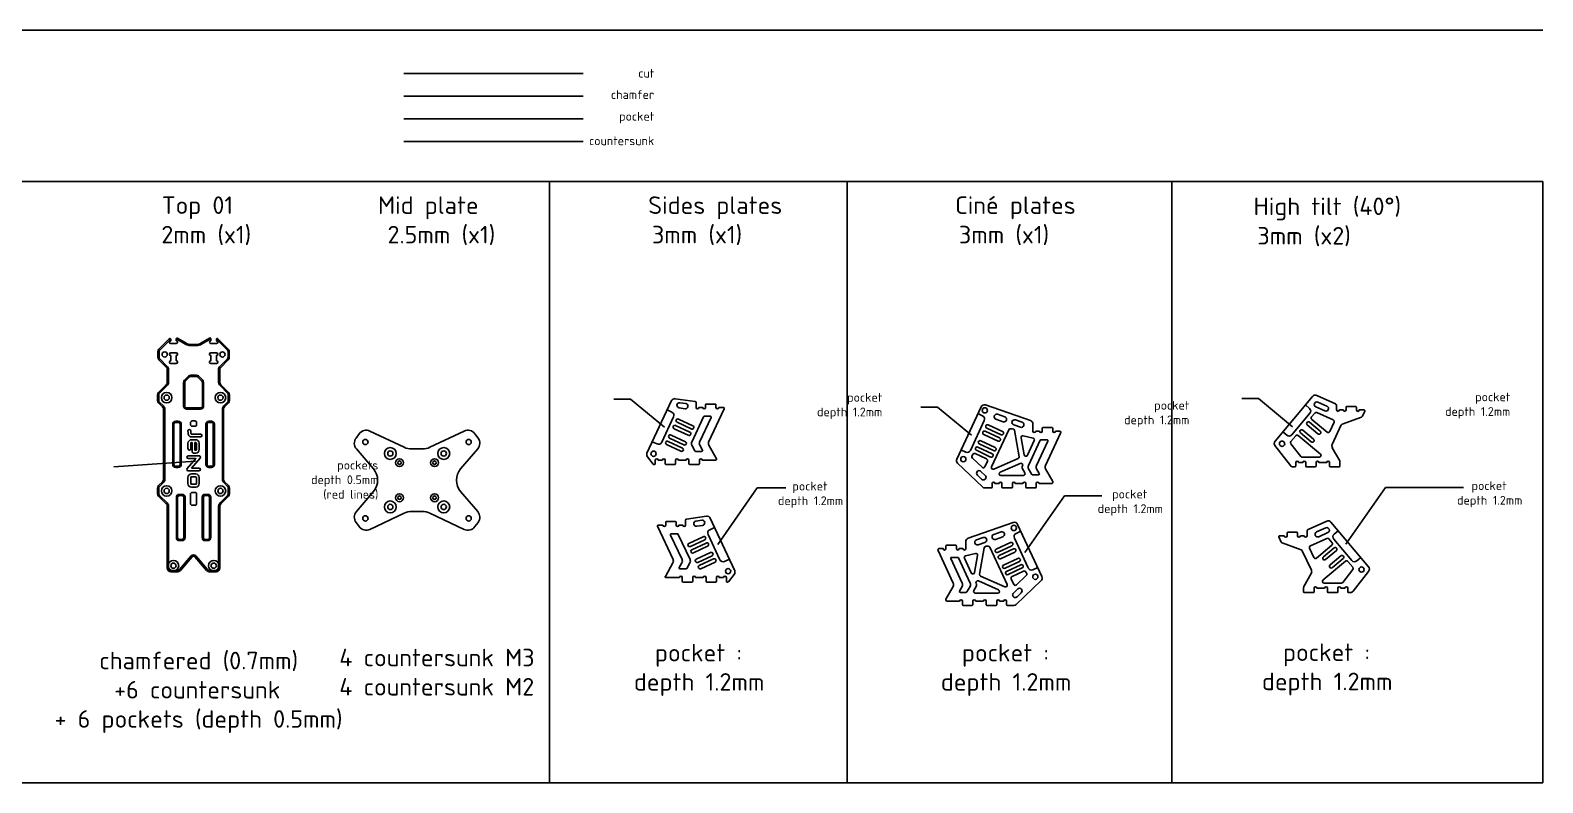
# Model space of a CAD drawing. Header units: millimetres. Extents: x -232 to 1228, y 0 to 429.
# Drawn here: x 365 to 1228, y 0 to 429 of the extents above; entities that cross this region are included whole.
import ezdxf

# ---------------------------------------------------------------- set-up
doc = ezdxf.new("R2010")
doc.units = ezdxf.units.MM
doc.linetypes.add('JIS_09_08', pattern=[10.75, 8, -0.55, 0.55, -0.55, 0.55, -0.55])
for name, color, linetype in [('Calque1', 150, 'Continuous'), ('Calque1_chamfered', 40, 'Continuous'), ('Calque1_countersunk', 90, 'Continuous'), ('Calque1_pocket', 10, 'Continuous')]:
    doc.layers.add(name, color=color, linetype=linetype)
doc.styles.get("Standard").update_dxf_attribs({"font": 'arial.ttf'})

msp = doc.modelspace()

# ---------------------------------------------------------------- linework, layer by layer
for p, q in [((707.49, 218.98), (698.02, 218.98)), ((726.96, 202.89), (707.49, 218.98)), ((1065.93, 219.23), (1056.45, 219.23)), ((1085.39, 203.15), (1065.93, 219.23)), ((882.75, 214.45), (873.28, 214.45)), ((902.22, 198.36), (882.75, 214.45)), ((459.2, 183.54), (412.69, 180.31)), ((757.33, 135.97), (779.89, 168.33)), ((779.89, 168.33), (796.23, 168.33)), ((1115.76, 136.23), (1138.33, 168.59)), ((1138.33, 168.59), (1182.95, 168.59)), ((932.58, 131.44), (955.15, 163.8)), ((955.15, 163.8), (976.59, 163.8))]:
    msp.add_line(p, q)
at = {"layer": 'Calque1'}
for p, q in [((0, 429.49), (1228.15, 429.49)), ((578.22, 404.74), (680.45, 404.74)), ((0, 343.2), (1228.15, 343.2)), ((661.22, 343.2), (661.22, 0)), ((831.2, 343.2), (831.2, 0)), ((1016.55, 343.2), (1016.55, 0)), ((1228.15, 343.2), (1228.15, 0)), ((716.93, 188.08), (730.92, 218.08)), ((733.01, 219.21), (744.51, 217.56)), ((735.75, 216.91), (739.06, 216.43)), ((744.94, 214.15), (744.94, 217.07)), ((750.83, 216.15), (755.78, 216.15)), ((1075.38, 194.96), (1096.83, 220.53)), ((1099.18, 221.07), (1109.91, 216.26)), ((1099.85, 217.26), (1105.02, 214.95)), ((734.9, 207.53), (743.06, 203.73)), ((735.32, 213.94), (738.63, 213.47)), ((742.43, 194.43), (749.16, 208.87)), ((746.54, 214.15), (748.73, 214.15)), ((746.99, 194.43), (753.52, 208.44)), ((749.62, 209.15), (753.07, 209.15)), ((750.33, 214.15), (750.33, 215.65)), ((752.13, 194.43), (761, 213.44)), ((756.28, 214.15), (756.28, 215.65)), ((757.88, 214.15), (760.54, 214.15)), ((893.67, 184.74), (907.6, 214.6)), ((910.06, 215.64), (935.81, 206.71)), ((920.21, 206.02), (916.08, 207.45)), ((921.19, 208.86), (917.06, 210.29)), ((1096.2, 208.76), (1098.06, 210.99)), ((1096.32, 207.35), (1105.03, 200.04)), ((1098.62, 214.53), (1103.79, 212.21)), ((1099.24, 211.26), (1108.58, 207.07)), ((1110.5, 212.78), (1110.5, 215.35)), ((1112.1, 212.78), (1114.3, 212.78)), ((1113.75, 204.7), (1124.65, 208.67)), ((1115.9, 212.78), (1115.9, 214.28)), ((1116.4, 214.78), (1121.35, 214.78)), ((1121.85, 212.78), (1121.85, 214.28)), ((1123.45, 212.78), (1126.11, 212.78)), ((1125.21, 209.19), (1126.56, 212.07)), ((550.87, 196.74), (552.67, 199.18)), ((578.35, 191.47), (558.84, 200.73)), ((593.04, 191.47), (612.55, 200.73)), ((620.52, 196.74), (618.72, 199.18)), ((732.37, 202.09), (740.52, 198.29)), ((733.21, 203.9), (741.37, 200.1)), ((734.06, 205.72), (742.21, 201.91)), ((909.13, 198.79), (917.29, 194.99)), ((909.98, 200.6), (918.13, 196.8)), ((910.82, 202.42), (918.98, 198.61)), ((911.67, 204.23), (919.82, 200.43)), ((913.57, 180.29), (923.46, 201.5)), ((924.36, 202.08), (925.62, 202.08)), ((930.08, 202.92), (926.21, 204.27)), ((929.32, 186.08), (926.6, 201.25)), ((931.07, 205.76), (927.19, 207.1)), ((937.16, 200.75), (937.16, 204.82)), ((938.76, 200.75), (940.95, 200.75)), ((942.55, 200.75), (942.55, 202.25)), ((943.05, 202.75), (948, 202.75)), ((944.35, 181.02), (953.02, 199.61)), ((948.5, 200.75), (948.5, 202.25)), ((950.1, 200.75), (952.29, 200.75)), ((1089.89, 199.69), (1096.02, 194.55)), ((1091.18, 201.22), (1097.31, 196.08)), ((1093.75, 204.29), (1099.88, 199.15)), ((1095.03, 205.82), (1101.16, 200.68)), ((1109.08, 205.74), (1106.58, 200.39)), ((1113.18, 204.19), (1107.99, 193.06)), ((551.09, 190.52), (560.8, 179.17)), ((585.69, 190.5), (582.64, 190.5)), ((585.69, 190.5), (588.75, 190.5)), ((620.3, 190.52), (610.59, 179.17)), ((728.14, 193.03), (736.3, 189.22)), ((728.99, 194.84), (737.15, 191.04)), ((729.83, 196.65), (737.99, 192.85)), ((730.68, 198.47), (738.83, 194.66)), ((744.29, 189.41), (742.5, 192.61)), ((748.57, 189.9), (747.05, 192.61)), ((756.52, 184.9), (752.2, 192.61)), ((905.75, 191.54), (913.91, 187.74)), ((906.6, 193.35), (914.75, 189.55)), ((907.44, 195.16), (915.6, 191.36)), ((932.18, 187.12), (930.44, 196.86)), ((937.31, 196.66), (931.65, 198.01)), ((934.07, 186.88), (937.98, 195.26)), ((934.65, 181.02), (941.38, 195.46)), ((939.21, 181.02), (945.74, 195.04)), ((941.84, 195.75), (945.29, 195.75)), ((1084.14, 181.06), (1075.33, 192.45)), ((1090.1, 186.15), (1084.39, 193.52)), ((1084.41, 194.78), (1087.17, 198.06)), ((1088.58, 198.18), (1101.28, 187.53)), ((1112.28, 183.7), (1108.06, 191.23)), ((720.38, 181.85), (717.16, 186.01)), ((720.78, 181.65), (721.18, 181.65)), ((721.68, 182.15), (721.68, 184.15)), ((723.28, 184.15), (725.71, 184.15)), ((727.31, 182.15), (727.31, 184.15)), ((727.81, 181.65), (732.76, 181.65)), ((733.26, 182.15), (733.26, 184.15)), ((734.86, 184.15), (739.3, 184.15)), ((740.9, 182.15), (740.9, 184.15)), ((741.4, 181.65), (746.35, 181.65)), ((744.73, 189.15), (748.13, 189.15)), ((746.85, 182.15), (746.85, 184.15)), ((748.45, 184.15), (756.08, 184.15)), ((894.1, 182.45), (908.36, 168.8)), ((902.41, 186.46), (902.84, 187.38)), ((902.63, 185.32), (908.15, 180.03)), ((904.17, 187.86), (910.73, 184.8)), ((904.91, 189.73), (913.06, 185.92)), ((909.75, 180.33), (911.22, 183.47)), ((928.73, 184.99), (914.88, 178.95)), ((929.99, 182.26), (918.53, 177.27)), ((1087.24, 180.78), (1087.24, 182.78)), ((1088.84, 182.78), (1091.28, 182.78)), ((1090.89, 185.76), (1100.64, 185.76)), ((1092.88, 180.78), (1092.88, 182.78)), ((1098.83, 180.78), (1098.83, 182.78)), ((1100.43, 182.78), (1104.86, 182.78)), ((1106.46, 180.78), (1106.46, 182.78)), ((1112.41, 180.78), (1112.41, 183.21)), ((905.48, 175.55), (907.89, 173.24)), ((907.55, 177.72), (909.96, 175.41)), ((918.93, 175.36), (931.73, 175.36)), ((931.07, 180.43), (931.3, 180.93)), ((932.6, 176.84), (931.1, 179.52)), ((936.51, 176), (934.72, 179.2)), ((936.95, 175.75), (940.36, 175.75)), ((940.79, 176.49), (939.27, 179.2)), ((948.49, 171.94), (944.42, 179.2)), ((1085.73, 180.28), (1086.74, 180.28)), ((1093.38, 180.28), (1098.33, 180.28)), ((1106.96, 180.28), (1111.91, 180.28)), ((560.8, 166.17), (551.09, 154.83)), ((610.59, 166.17), (620.3, 154.83)), ((909.74, 168.25), (913.4, 168.25)), ((913.9, 168.75), (913.9, 170.75)), ((915.5, 170.75), (917.93, 170.75)), ((919.53, 168.75), (919.53, 170.75)), ((920.03, 168.25), (924.98, 168.25)), ((925.48, 168.75), (925.48, 170.75)), ((927.08, 170.75), (931.52, 170.75)), ((933.12, 168.75), (933.12, 170.75)), ((933.62, 168.25), (938.57, 168.25)), ((939.07, 168.75), (939.07, 170.75)), ((940.67, 170.75), (947.79, 170.75)), ((550.87, 148.6), (552.67, 146.16)), ((558.84, 144.62), (578.35, 153.88)), ((582.64, 154.84), (585.69, 154.84)), ((588.75, 154.84), (585.69, 154.84)), ((612.55, 144.62), (593.04, 153.88)), ((620.52, 148.6), (618.72, 146.16)), ((726.03, 147.07), (723.37, 147.07)), ((727.63, 147.07), (727.63, 148.57)), ((733.08, 149.07), (728.13, 149.07)), ((733.58, 147.07), (733.58, 148.57)), ((737.37, 147.07), (735.18, 147.07)), ((738.97, 147.07), (738.97, 149.98)), ((750.9, 152.13), (739.4, 150.48)), ((748.16, 149.83), (744.86, 149.35)), ((748.59, 146.86), (745.28, 146.38)), ((766.98, 121), (753, 151)), ((925.97, 148.53), (900.22, 139.6)), ((942.36, 117.63), (928.44, 147.48)), ((1104.92, 149.28), (1094.2, 144.47)), ((1128.73, 123.17), (1107.27, 148.74)), ((731.78, 127.34), (722.92, 146.36)), ((736.93, 127.34), (730.39, 141.36)), ((734.3, 142.07), (730.84, 142.07)), ((741.48, 127.34), (734.75, 141.78)), ((749.01, 140.44), (740.85, 136.64)), ((749.86, 138.63), (741.7, 134.83)), ((904.97, 138.64), (908.85, 139.99)), ((914.85, 141.74), (918.97, 143.18)), ((915.83, 138.91), (919.96, 140.34)), ((1078.89, 137.4), (1077.55, 140.28)), ((1080.66, 140.99), (1078, 140.99)), ((1082.26, 140.99), (1082.26, 142.49)), ((1087.71, 142.99), (1082.76, 142.99)), ((1088.21, 140.99), (1088.21, 142.49)), ((1092.01, 140.99), (1089.81, 140.99)), ((1093.61, 140.99), (1093.61, 143.56)), ((1104.87, 139.47), (1095.53, 135.29)), ((1104.26, 145.48), (1099.09, 143.16)), ((1105.49, 142.74), (1100.32, 140.42)), ((1107.91, 136.97), (1106.04, 139.2)), ((750.7, 136.82), (742.54, 133.02)), ((751.55, 135.01), (743.39, 131.2)), ((753.23, 131.38), (745.08, 127.58)), ((754.08, 129.57), (745.92, 125.77)), ((891.69, 113.91), (883.02, 132.5)), ((885.93, 133.63), (883.75, 133.63)), ((887.53, 133.63), (887.53, 135.13)), ((892.98, 135.63), (888.03, 135.63)), ((893.48, 133.63), (893.48, 135.13)), ((897.28, 133.63), (895.08, 133.63)), ((898.73, 129.54), (904.38, 130.89)), ((898.88, 133.63), (898.88, 137.71)), ((903.86, 120.01), (905.6, 129.74)), ((905.95, 135.81), (909.83, 137.15)), ((906.72, 118.97), (909.43, 134.14)), ((911.67, 134.96), (910.42, 134.96)), ((922.47, 113.18), (912.58, 134.39)), ((924.37, 137.12), (916.22, 133.31)), ((925.22, 135.3), (917.06, 131.5)), ((926.06, 133.49), (917.91, 129.69)), ((926.91, 131.68), (918.75, 127.88)), ((1090.36, 132.92), (1079.46, 136.88)), ((1090.92, 132.4), (1096.11, 121.27)), ((1095.03, 133.95), (1097.53, 128.6)), ((1107.79, 135.57), (1099.07, 128.26)), ((1109.08, 134.03), (1102.95, 128.89)), ((1110.36, 132.5), (1104.23, 127.36)), ((727.4, 117.81), (731.72, 125.52)), ((735.34, 122.81), (736.86, 125.52)), ((739.19, 122.07), (735.78, 122.07)), ((739.62, 122.33), (741.41, 125.52)), ((754.92, 127.75), (746.77, 123.95)), ((755.77, 125.94), (747.61, 122.14)), ((896.83, 113.91), (890.3, 127.92)), ((894.2, 128.63), (890.75, 128.63)), ((901.39, 113.91), (894.65, 128.35)), ((901.97, 119.76), (898.06, 128.15)), ((928.6, 128.05), (920.44, 124.25)), ((929.44, 126.24), (921.28, 122.44)), ((930.29, 124.43), (922.13, 120.62)), ((931.13, 122.61), (922.97, 118.81)), ((1115.53, 126.4), (1102.83, 115.74)), ((1112.93, 129.44), (1106.8, 124.3)), ((1114.22, 127.91), (1108.09, 122.76)), ((1114.01, 114.36), (1119.72, 121.73)), ((1119.69, 122.99), (1116.94, 126.27)), ((735.47, 117.07), (727.83, 117.07)), ((737.07, 115.07), (737.07, 117.07)), ((742.52, 114.57), (737.57, 114.57)), ((743.02, 115.07), (743.02, 117.07)), ((749.05, 117.07), (744.62, 117.07)), ((750.65, 115.07), (750.65, 117.07)), ((756.1, 114.57), (751.15, 114.57)), ((756.6, 115.07), (756.6, 117.07)), ((760.64, 117.07), (758.2, 117.07)), ((762.24, 115.07), (762.24, 117.07)), ((763.13, 114.57), (762.74, 114.57)), ((763.53, 114.76), (766.75, 118.93)), ((903.44, 109.73), (904.94, 112.41)), ((904.97, 113.32), (904.74, 113.81)), ((906.05, 115.15), (917.5, 110.16)), ((907.3, 117.88), (921.16, 111.84)), ((926.29, 113.22), (924.82, 116.36)), ((931.87, 120.75), (925.31, 117.69)), ((941.93, 115.34), (927.68, 101.69)), ((933.41, 118.21), (927.89, 112.92)), ((933.63, 119.35), (933.2, 120.27)), ((1091.83, 111.92), (1096.05, 119.45)), ((1113.22, 113.98), (1103.47, 113.98)), ((1119.96, 109.27), (1128.78, 120.66)), ((887.55, 104.83), (891.62, 112.09)), ((895.37, 103.63), (888.25, 103.63)), ((895.25, 109.38), (896.76, 112.09)), ((899.09, 108.63), (895.68, 108.63)), ((896.97, 101.63), (896.97, 103.63)), ((899.53, 108.89), (901.32, 112.09)), ((902.92, 101.63), (902.92, 103.63)), ((917.1, 108.24), (904.31, 108.24)), ((908.96, 103.63), (904.52, 103.63)), ((910.56, 101.63), (910.56, 103.63)), ((916.51, 101.63), (916.51, 103.63)), ((920.54, 103.63), (918.11, 103.63)), ((922.14, 101.63), (922.14, 103.63)), ((928.49, 110.6), (926.07, 108.29)), ((930.56, 108.44), (928.15, 106.13)), ((1091.7, 108.99), (1091.7, 111.43)), ((1097.15, 108.49), (1092.2, 108.49)), ((1097.65, 108.99), (1097.65, 110.99)), ((1103.68, 110.99), (1099.25, 110.99)), ((1105.28, 108.99), (1105.28, 110.99)), ((1110.73, 108.49), (1105.78, 108.49)), ((1111.23, 108.99), (1111.23, 110.99)), ((1115.27, 110.99), (1112.83, 110.99)), ((1116.87, 108.99), (1116.87, 110.99)), ((1118.38, 108.49), (1117.37, 108.49)), ((902.42, 101.13), (897.47, 101.13)), ((916.01, 101.13), (911.06, 101.13)), ((926.3, 101.13), (922.64, 101.13)), ((0, 0), (1228.15, 0))]:
    msp.add_line(p, q, dxfattribs=at)
for points in [[(458.16, 129.37, 0.219685), (457.39, 129.01), (450.71, 121.18, -0.219685), (449.19, 120.47), (445.16, 120.47, -0.414214), (443.16, 122.47), (443.16, 157.76, 0.198912), (442.57, 159.18), (438.22, 163.53, -0.198912), (437.63, 164.94), (437.63, 168.15, -0.198912), (438.22, 169.57), (440.44, 171.79, 0.198912), (441.03, 173.21), (441.03, 213.13, 0.198912), (440.44, 214.54), (438.22, 216.77, -0.198912), (437.63, 218.18), (437.63, 221.39, -0.198912), (438.22, 222.81), (442.57, 227.16, 0.198912), (443.16, 228.57), (443.16, 236.18, 0.198912), (442.86, 236.89), (438.33, 241.42, -0.198912), (437.75, 242.83), (437.75, 244.44), (437.75, 246.04, -0.198912), (438.33, 247.46), (444.27, 253.39, -0.668179), (445.13, 253.04), (445.13, 252.3, 1), (445.13, 250.7), (448.28, 250.7, 1.000028), (448.28, 252.3), (448.28, 253.36, -0.58149), (449.03, 253.79), (453.94, 250.88, 0.134807), (456.49, 250.17), (458.16, 250.17)], [(458.16, 129.37, -0.219685), (458.92, 129.01), (465.6, 121.18, 0.219685), (467.12, 120.47), (471.16, 120.47, 0.414214), (473.16, 122.47), (473.16, 157.76, -0.198912), (473.74, 159.18), (478.09, 163.53, 0.198912), (478.68, 164.94), (478.68, 168.15, 0.198912), (478.09, 169.57), (475.87, 171.79, -0.198912), (475.28, 173.21), (475.28, 213.13, -0.198912), (475.87, 214.54), (478.09, 216.77, 0.198912), (478.68, 218.18), (478.68, 221.39, 0.198912), (478.09, 222.81), (473.74, 227.16, -0.198912), (473.16, 228.57), (473.16, 236.18, -0.198912), (473.45, 236.89), (477.98, 241.42, 0.198912), (478.56, 242.83), (478.56, 244.44), (478.56, 246.04, 0.198912), (477.98, 247.46), (472.04, 253.39, 0.668179), (471.19, 253.04), (471.19, 252.3, -1), (471.19, 250.7), (468.04, 250.7, -1.000028), (468.04, 252.3), (468.04, 253.36, 0.58149), (467.28, 253.79), (462.37, 250.88, -0.134807), (459.82, 250.17), (458.16, 250.17)]]:
    msp.add_lwpolyline(points, format="xyb", dxfattribs=at)
for points in [[(448.28, 239.33, 1), (448.28, 240.93), (448.28, 243.83, 1), (448.28, 245.43), (445.16, 245.43, 1), (445.16, 243.83), (445.16, 240.93, 1), (445.16, 239.33)], [(468.04, 239.33, -1), (468.04, 240.93), (468.04, 243.83, -1), (468.04, 245.43), (471.16, 245.43, -1), (471.16, 243.83), (471.16, 240.93, -1), (471.16, 239.33)], [(456.62, 231.96), (459.69, 231.96, -0.198912), (460.4, 231.67), (462.86, 229.2, -0.198912), (463.16, 228.5), (463.16, 214.96, -0.414214), (462.16, 213.96), (454.16, 213.96, -0.414214), (453.16, 214.96), (453.16, 228.5, -0.198912), (453.45, 229.2), (455.91, 231.67, -0.198912)], [(447.95, 205.67), (449.45, 205.67, -0.414214), (450.45, 204.67), (450.45, 181.67, -0.414214), (449.45, 180.67), (447.95, 180.67, -0.414214), (446.95, 181.67), (446.95, 204.67, -0.414214)], [(468.36, 205.67), (466.86, 205.67, 0.414214), (465.86, 204.67), (465.86, 181.67, 0.414214), (466.86, 180.67), (468.36, 180.67, 0.414214), (469.36, 181.67), (469.36, 204.67, 0.414214)], [(450.07, 163.91), (451.57, 163.91, -0.414214), (452.57, 162.91), (452.57, 139.91, -0.414214), (451.57, 138.91), (450.07, 138.91, -0.414214), (449.07, 139.91), (449.07, 162.91, -0.414214)], [(466.24, 163.91), (464.74, 163.91, 0.414214), (463.74, 162.91), (463.74, 139.91, 0.414214), (464.74, 138.91), (466.24, 138.91, 0.414214), (467.24, 139.91), (467.24, 162.91, 0.414214)]]:
    msp.add_lwpolyline(points, format="xyb", close=True, dxfattribs=at)
for centre, radius in [((441.67, 244.44), 1.5), ((474.64, 244.44), 1.5), ((442.81, 219.79), 1.5), ((473.5, 219.79), 1.5), ((909.74, 212.54), 1.5), ((556.21, 194.46), 1.5), ((615.18, 194.46), 1.5), ((1079.38, 193.48), 1.5), ((570.44, 187.92), 1.5), ((575.69, 182.67), 1), ((595.69, 182.67), 1), ((600.94, 187.92), 1.5), ((720.69, 187.8), 1.5), ((897.47, 184.68), 1.5), ((442.81, 166.55), 1.5), ((473.5, 166.55), 1.5), ((570.44, 157.42), 1.5), ((575.69, 162.67), 1), ((595.69, 162.67), 1), ((600.94, 157.42), 1.5), ((556.21, 150.89), 1.5), ((615.18, 150.89), 1.5), ((926.3, 145.43), 1.5), ((446.66, 123.88), 1.5), ((469.66, 123.88), 1.5), ((763.23, 120.72), 1.5), ((1124.73, 121.69), 1.5), ((938.57, 117.57), 1.5)]:
    msp.add_circle(centre, radius, dxfattribs=at)
for centre, radius, start, end in [((732.73, 217.24), 2, 81.80762, 155), ((735.53, 215.43), 1.5, 81.80762, 261.80762), ((738.84, 214.95), 1.5, 261.80762, 81.80762), ((744.44, 217.07), 0.5, 0, 81.80762), ((750.83, 215.65), 0.5, 90, 180), ((755.78, 215.65), 0.5, 0, 90), ((1098.37, 219.24), 2, 65.8652, 140), ((1099.23, 215.9), 1.5, 65.8652, 245.8652), ((1109.5, 215.35), 1, 0, 65.8652), ((734.48, 206.62), 1, 65.00996, 245.00996), ((745.74, 214.15), 0.8, 180, 0), ((749.53, 214.15), 0.8, 180, 0), ((749.62, 208.65), 0.5, 90, 155), ((753.07, 208.65), 0.5, 335, 90), ((757.08, 214.15), 0.8, 180, 0), ((760.54, 213.65), 0.5, 335, 90), ((909.41, 213.75), 2, 70.86861, 155), ((916.57, 208.87), 1.5, 70.86861, 250.86861), ((920.7, 207.44), 1.5, 250.86861, 70.86861), ((926.7, 205.68), 1.5, 70.86861, 250.86861), ((1096.96, 208.12), 1, 140, 230.00996), ((1098.83, 210.35), 1, 65.8652, 140), ((1104.41, 213.58), 1.5, 245.8652, 65.8652), ((1111.3, 212.78), 0.8, 180, 0), ((1115.1, 212.78), 0.8, 180, 0), ((1116.4, 214.28), 0.5, 90, 180), ((1121.35, 214.28), 0.5, 0, 90), ((1122.65, 212.78), 0.8, 180, 0), ((1124.31, 209.61), 1, 289.99348, 335), ((1126.11, 212.28), 0.5, 335, 90), ((556.69, 196.21), 5, 64.6114, 143.53972), ((614.69, 196.21), 5, 36.46028, 115.3886), ((730.26, 197.56), 1, 65.00996, 245.00996), ((732.79, 203), 1, 65.00996, 245.00996), ((740.95, 199.2), 1, 245.00996, 65.00996), ((742.64, 202.82), 1, 245.00996, 65.00996), ((909.55, 199.7), 1, 65.00996, 245.00996), ((911.24, 203.32), 1, 65.00996, 245.00996), ((919.4, 199.52), 1, 245.00996, 65.00996), ((924.36, 201.08), 1, 90, 155.00996), ((925.62, 201.08), 1, 10.1486, 90), ((930.58, 204.34), 1.5, 250.86861, 70.86861), ((935.16, 204.82), 2, 0, 70.86861), ((937.96, 200.75), 0.8, 180, 0), ((941.75, 200.75), 0.8, 180, 0), ((943.05, 202.25), 0.5, 90, 180), ((948, 202.25), 0.5, 0, 90), ((949.3, 200.75), 0.8, 180, 0), ((952.29, 199.95), 0.8, 335, 90), ((1090.53, 200.46), 1, 50.00996, 230.00996), ((1094.39, 205.06), 1, 50.00996, 230.00996), ((1100.52, 199.91), 1, 230.00996, 50.00996), ((1105.68, 200.81), 1, 230.00996, 335), ((1108.17, 206.16), 1, 335, 65.8652), ((1114.09, 203.76), 1, 109.99348, 155), ((554.89, 193.77), 5, 143.53972, 220.55987), ((582.64, 200.5), 10, 244.6114, 270), ((588.75, 200.5), 10, 270, 295.3886), ((616.5, 193.77), 5, 319.44013, 36.46028), ((728.57, 193.93), 1, 65.00996, 245.00996), ((736.72, 190.13), 1, 245.00996, 65.00996), ((738.41, 193.76), 1, 245.00996, 65.00996), ((744.24, 193.58), 2, 155, 209.26207), ((748.8, 193.58), 2, 155, 209.26207), ((753.94, 193.58), 2, 155, 209.26207), ((905.33, 190.63), 1, 65.00996, 245.00996), ((907.02, 194.26), 1, 65.00996, 245.00996), ((915.18, 190.46), 1, 245.00996, 65.00996), ((917.71, 195.89), 1, 245.00996, 65.00996), ((931.42, 197.03), 1, 76.58522, 190.1486), ((937.08, 195.68), 1, 335, 76.58522), ((941.84, 195.25), 0.5, 90, 155), ((945.29, 195.25), 0.5, 335, 90), ((1076.91, 193.67), 2, 140, 217.7421), ((1085.18, 194.13), 1, 140, 217.7421), ((1087.94, 197.42), 1, 50.00996, 140), ((1096.66, 195.32), 1, 230.00996, 50.00996), ((1109.81, 192.21), 2, 155, 209.26207), ((718.74, 187.24), 2, 155, 217.7421), ((720.78, 182.15), 0.5, 217.7421, 270), ((721.18, 182.15), 0.5, 270, 0), ((722.48, 184.15), 0.8, 0, 180), ((726.51, 184.15), 0.8, 0, 180), ((727.81, 182.15), 0.5, 180, 270), ((732.76, 182.15), 0.5, 270, 0), ((734.06, 184.15), 0.8, 0, 180), ((740.1, 184.15), 0.8, 0, 180), ((741.4, 182.15), 0.5, 180, 270), ((744.73, 189.65), 0.5, 209.26207, 270), ((746.35, 182.15), 0.5, 270, 0), ((747.65, 184.15), 0.8, 0, 180), ((748.13, 189.65), 0.5, 270, 29.26207), ((756.08, 184.65), 0.5, 270, 29.26207), ((895.49, 183.9), 2, 155, 226.24187), ((903.32, 186.04), 1, 155, 226.24187), ((903.75, 186.96), 1, 65.00996, 155), ((910.31, 183.9), 1, 335, 65.00996), ((913.49, 186.83), 1, 245.00996, 65.00996), ((928.33, 185.91), 1, 293.54689, 10.1486), ((930.39, 181.35), 1, 335, 113.54689), ((933.17, 187.3), 1, 190.1486, 335), ((1088.04, 182.78), 0.8, 0, 180), ((1090.89, 186.76), 1, 217.7421, 270), ((1092.08, 182.78), 0.8, 0, 180), ((1099.63, 182.78), 0.8, 0, 180), ((1100.64, 186.76), 1, 270, 50.00996), ((1105.66, 182.78), 0.8, 0, 180), ((1111.41, 183.21), 1, 0, 29.26207), ((553.2, 172.67), 10, 319.44013, 40.55987), ((618.18, 172.67), 10, 139.44013, 220.55987), ((906.51, 176.63), 1.5, 46.24187, 226.24187), ((908.93, 174.32), 1.5, 226.24187, 46.24187), ((908.84, 180.75), 1, 226.24187, 335), ((914.48, 179.87), 1, 155.00996, 293.54689), ((918.93, 176.36), 1, 113.54689, 270), ((931.97, 180.01), 1, 155, 209.26207), ((931.73, 176.36), 1, 270, 29.26207), ((936.46, 180.18), 2, 155, 209.26207), ((936.95, 176.25), 0.5, 209.26207, 270), ((941.02, 180.18), 2, 155, 209.26207), ((940.36, 176.25), 0.5, 270, 29.26207), ((946.16, 180.18), 2, 155, 209.26207), ((1085.73, 182.28), 2, 217.7421, 270), ((1086.74, 180.78), 0.5, 270, 0), ((1093.38, 180.78), 0.5, 180, 270), ((1098.33, 180.78), 0.5, 270, 0), ((1106.96, 180.78), 0.5, 180, 270), ((1111.91, 180.78), 0.5, 270, 0), ((909.74, 170.25), 2, 226.24187, 270), ((913.4, 168.75), 0.5, 270, 0), ((914.7, 170.75), 0.8, 0, 180), ((918.73, 170.75), 0.8, 0, 180), ((920.03, 168.75), 0.5, 180, 270), ((924.98, 168.75), 0.5, 270, 0), ((926.28, 170.75), 0.8, 0, 180), ((932.32, 170.75), 0.8, 0, 180), ((933.62, 168.75), 0.5, 180, 270), ((938.57, 168.75), 0.5, 270, 0), ((939.87, 170.75), 0.8, 0, 180), ((947.79, 171.55), 0.8, 270, 29.26207), ((554.89, 151.57), 5, 139.44013, 216.46028), ((582.64, 144.84), 10, 90, 115.3886), ((588.75, 144.84), 10, 64.6114, 90), ((616.5, 151.57), 5, 323.53972, 40.55987), ((723.37, 146.57), 0.5, 90, 205), ((726.83, 147.07), 0.8, 180, 0), ((728.13, 148.57), 0.5, 90, 180), ((733.08, 148.57), 0.5, 0, 90), ((734.38, 147.07), 0.8, 180, 0), ((738.17, 147.07), 0.8, 180, 0), ((739.47, 149.98), 0.5, 98.19238, 180), ((745.07, 147.86), 1.5, 98.19238, 278.19238), ((748.38, 148.34), 1.5, 278.19238, 98.19238), ((751.18, 150.15), 2, 25, 98.19238), ((926.63, 146.64), 2, 25, 109.13139), ((1105.74, 147.45), 2, 40, 114.1348), ((556.69, 149.13), 5, 216.46028, 295.3886), ((614.69, 149.13), 5, 244.6114, 323.53972), ((730.84, 141.57), 0.5, 90, 205), ((734.3, 141.57), 0.5, 25, 90), ((749.43, 139.54), 1, 294.99004, 114.99004), ((900.88, 137.71), 2, 109.13139, 180), ((905.46, 137.23), 1.5, 109.13139, 289.13139), ((909.34, 138.57), 1.5, 289.13139, 109.13139), ((915.34, 140.33), 1.5, 109.13139, 289.13139), ((919.47, 141.76), 1.5, 289.13139, 109.13139), ((1078, 140.49), 0.5, 90, 205), ((1081.46, 140.99), 0.8, 180, 0), ((1082.76, 142.49), 0.5, 90, 180), ((1087.71, 142.49), 0.5, 0, 90), ((1089.01, 140.99), 0.8, 180, 0), ((1092.81, 140.99), 0.8, 180, 0), ((1094.61, 143.56), 1, 114.1348, 180), ((1099.7, 141.79), 1.5, 114.1348, 294.1348), ((1104.88, 144.11), 1.5, 294.1348, 114.1348), ((1105.28, 138.56), 1, 40, 114.1348), ((741.28, 135.74), 1, 114.99004, 294.99004), ((742.97, 132.11), 1, 114.99004, 294.99004), ((751.12, 135.91), 1, 294.99004, 114.99004), ((753.66, 130.47), 1, 294.99004, 114.99004), ((883.75, 132.83), 0.8, 90, 205), ((886.73, 133.63), 0.8, 180, 0), ((888.03, 135.13), 0.5, 90, 180), ((892.98, 135.13), 0.5, 0, 90), ((894.28, 133.63), 0.8, 180, 0), ((898.08, 133.63), 0.8, 180, 0), ((898.96, 128.57), 1, 103.41478, 205), ((904.62, 129.92), 1, 349.8514, 103.41478), ((910.42, 133.96), 1, 90, 169.8514), ((911.67, 133.96), 1, 24.99004, 90), ((916.64, 132.41), 1, 114.99004, 294.99004), ((918.33, 128.78), 1, 114.99004, 294.99004), ((924.8, 136.21), 1, 294.99004, 114.99004), ((926.49, 132.58), 1, 294.99004, 114.99004), ((1079.8, 137.82), 1, 205, 250.00652), ((1090.02, 131.98), 1, 25, 70.00652), ((1095.94, 134.37), 1, 114.1348, 205), ((1107.15, 136.33), 1, 309.99004, 40), ((1109.72, 133.27), 1, 309.99004, 129.99004), ((1113.58, 128.67), 1, 309.99004, 129.99004), ((729.97, 126.5), 2, 330.73793, 25), ((735.78, 122.57), 0.5, 150.73793, 270), ((735.11, 126.5), 2, 330.73793, 25), ((739.19, 122.57), 0.5, 270, 330.73793), ((739.67, 126.5), 2, 330.73793, 25), ((745.5, 126.67), 1, 114.99004, 294.99004), ((747.19, 123.05), 1, 114.99004, 294.99004), ((755.35, 126.85), 1, 294.99004, 114.99004), ((765.17, 120.15), 2, 322.2579, 25), ((890.75, 128.13), 0.5, 90, 205), ((894.2, 128.13), 0.5, 25, 90), ((920.86, 123.34), 1, 114.99004, 294.99004), ((929.02, 127.15), 1, 294.99004, 114.99004), ((930.71, 123.52), 1, 294.99004, 114.99004), ((1094.3, 120.42), 2, 330.73793, 25), ((1098.43, 129.02), 1, 205, 309.99004), ((1103.59, 128.13), 1, 129.99004, 309.99004), ((1107.45, 123.53), 1, 129.99004, 309.99004), ((1116.17, 125.63), 1, 40, 129.99004), ((1118.93, 122.35), 1, 322.2579, 40), ((1127.2, 121.88), 2, 322.2579, 40), ((727.83, 117.57), 0.5, 150.73793, 270), ((736.27, 117.07), 0.8, 0, 180), ((737.57, 115.07), 0.5, 180, 270), ((742.52, 115.07), 0.5, 270, 0), ((743.82, 117.07), 0.8, 0, 180), ((749.85, 117.07), 0.8, 0, 180), ((751.15, 115.07), 0.5, 180, 270), ((756.1, 115.07), 0.5, 270, 0), ((757.4, 117.07), 0.8, 0, 180), ((761.44, 117.07), 0.8, 0, 180), ((762.74, 115.07), 0.5, 180, 270), ((763.13, 115.07), 0.5, 270, 322.2579), ((889.88, 113.06), 2, 330.73793, 25), ((895.02, 113.06), 2, 330.73793, 25), ((899.57, 113.06), 2, 330.73793, 25), ((902.87, 120.19), 1, 205, 349.8514), ((905.65, 114.24), 1, 66.45311, 205), ((904.07, 112.9), 1, 330.73793, 25), ((907.7, 118.79), 1, 169.8514, 246.45311), ((921.56, 112.76), 1, 246.45311, 24.99004), ((922.55, 119.72), 1, 114.99004, 294.99004), ((925.73, 116.78), 1, 114.99004, 205), ((927.2, 113.64), 1, 205, 313.75813), ((932.29, 119.84), 1, 25, 114.99004), ((932.72, 118.93), 1, 313.75813, 25), ((940.55, 116.79), 2, 313.75813, 25), ((1103.47, 114.98), 1, 129.99004, 270), ((1113.22, 114.98), 1, 270, 322.2579), ((888.25, 104.43), 0.8, 150.73793, 270), ((895.68, 109.13), 0.5, 150.73793, 270), ((896.17, 103.63), 0.8, 0, 180), ((899.09, 109.13), 0.5, 270, 330.73793), ((903.72, 103.63), 0.8, 0, 180), ((904.31, 109.24), 1, 150.73793, 270), ((909.76, 103.63), 0.8, 0, 180), ((917.31, 103.63), 0.8, 0, 180), ((917.1, 109.24), 1, 270, 66.45311), ((921.34, 103.63), 0.8, 0, 180), ((927.11, 107.21), 1.5, 133.75813, 313.75813), ((929.52, 109.52), 1.5, 313.75813, 133.75813), ((1092.7, 111.43), 1, 150.73793, 180), ((1092.2, 108.99), 0.5, 180, 270), ((1097.15, 108.99), 0.5, 270, 0), ((1098.45, 110.99), 0.8, 0, 180), ((1104.48, 110.99), 0.8, 0, 180), ((1105.78, 108.99), 0.5, 180, 270), ((1110.73, 108.99), 0.5, 270, 0), ((1112.03, 110.99), 0.8, 0, 180), ((1116.07, 110.99), 0.8, 0, 180), ((1117.37, 108.99), 0.5, 180, 270), ((1118.38, 110.49), 2, 270, 322.2579), ((897.47, 101.63), 0.5, 180, 270), ((902.42, 101.63), 0.5, 270, 0), ((911.06, 101.63), 0.5, 180, 270), ((916.01, 101.63), 0.5, 270, 0), ((922.64, 101.63), 0.5, 180, 270), ((926.3, 103.13), 2, 270, 313.75813)]:
    msp.add_arc(centre, radius, start, end, dxfattribs=at)
at = {"layer": 'Calque1_chamfered'}
for p, q in [((578.22, 391.85), (680.45, 391.85)), ((448.28, 253.42), (453.58, 250.27)), ((468.03, 253.42), (462.73, 250.27)), ((456.49, 249.47), (458.16, 249.47)), ((459.82, 249.47), (458.16, 249.47))]:
    msp.add_line(p, q, dxfattribs=at)
for points in [[(458.16, 130.07, 0.219685), (456.86, 129.47), (450.18, 121.63, -0.219685), (449.19, 121.17), (445.16, 121.17, -0.414214), (443.86, 122.47), (443.86, 157.76, 0.198912), (443.06, 159.67), (438.71, 164.02, -0.198912), (438.33, 164.94), (438.33, 168.15, -0.198912), (438.71, 169.07), (440.94, 171.3, 0.198912), (441.73, 173.21), (441.73, 213.13, 0.198912), (440.94, 215.04), (438.71, 217.26, -0.198912), (438.33, 218.18), (438.33, 221.39, -0.198912), (438.71, 222.31), (443.06, 226.66, 0.198912), (443.86, 228.57), (443.86, 236.18, 0.198912), (443.36, 237.38), (438.83, 241.91, -0.198912), (438.45, 242.83), (438.45, 244.44), (438.45, 246.04, -0.198912), (438.83, 246.96), (445.09, 253.22)], [(458.16, 130.07, -0.219685), (459.45, 129.47), (466.13, 121.63, 0.219685), (467.12, 121.17), (471.16, 121.17, 0.414214), (472.46, 122.47), (472.46, 157.76, -0.198912), (473.25, 159.67), (477.6, 164.02, 0.198912), (477.98, 164.94), (477.98, 168.15, 0.198912), (477.6, 169.07), (475.37, 171.3, -0.198912), (474.58, 173.21), (474.58, 213.13, -0.198912), (475.37, 215.04), (477.6, 217.26, 0.198912), (477.98, 218.18), (477.98, 221.39, 0.198912), (477.6, 222.31), (473.25, 226.66, -0.198912), (472.46, 228.57), (472.46, 236.18, -0.198912), (472.95, 237.38), (477.48, 241.91, 0.198912), (477.86, 242.83), (477.86, 244.44), (477.86, 246.04, 0.198912), (477.48, 246.96), (471.22, 253.22)]]:
    msp.add_lwpolyline(points, format="xyb", dxfattribs=at)
for points in [[(456.62, 232.66), (459.69, 232.66, -0.198912), (460.89, 232.16), (463.36, 229.7, -0.198912), (463.86, 228.5), (463.86, 214.96, -0.414214), (462.16, 213.26), (454.16, 213.26, -0.414214), (452.46, 214.96), (452.46, 228.5, -0.198912), (452.95, 229.7), (455.42, 232.16, -0.198912)], [(447.95, 206.37), (449.45, 206.37, -0.414214), (451.15, 204.67), (451.15, 181.67, -0.414214), (449.45, 179.97), (447.95, 179.97, -0.414214), (446.25, 181.67), (446.25, 204.67, -0.414214)], [(468.36, 206.37), (466.86, 206.37, 0.414214), (465.16, 204.67), (465.16, 181.67, 0.414214), (466.86, 179.97), (468.36, 179.97, 0.414214), (470.06, 181.67), (470.06, 204.67, 0.414214)], [(450.07, 164.61), (451.57, 164.61, -0.414214), (453.27, 162.91), (453.27, 139.91, -0.414214), (451.57, 138.21), (450.07, 138.21, -0.414214), (448.37, 139.91), (448.37, 162.91, -0.414214)], [(466.24, 164.61), (464.74, 164.61, 0.414214), (463.04, 162.91), (463.04, 139.91, 0.414214), (464.74, 138.21), (466.24, 138.21, 0.414214), (467.94, 139.91), (467.94, 162.91, 0.414214)]]:
    msp.add_lwpolyline(points, format="xyb", close=True, dxfattribs=at)
for centre, start, end in [((456.49, 255.17), 239.28967, 270), ((459.82, 255.17), 270, 300.71033)]:
    msp.add_arc(centre, 5.7, start, end, dxfattribs=at)
at = {"layer": 'Calque1_countersunk'}
msp.add_line((578.22, 366.07), (680.45, 366.07), dxfattribs=at)
for centre, radius in [((442.81, 219.79), 3), ((473.5, 219.79), 3), ((570.44, 187.92), 3.4), ((600.94, 187.92), 3.4), ((575.69, 182.67), 2.25), ((595.69, 182.67), 2.25), ((442.81, 166.55), 3), ((473.5, 166.55), 3), ((575.69, 162.67), 2.25), ((595.69, 162.67), 2.25), ((570.44, 157.42), 3.4), ((600.94, 157.42), 3.4), ((446.66, 123.88), 3), ((469.66, 123.88), 3)]:
    msp.add_circle(centre, radius, dxfattribs=at)
at = {"layer": 'Calque1_pocket'}
for p, q in [((578.22, 378.96), (680.45, 378.96)), ((725.36, 194.33), (732.12, 208.83)), ((731.15, 211.49), (728.43, 212.75)), ((908.48, 209.4), (905.76, 210.66)), ((1084.97, 198.6), (1095.25, 210.86)), ((1095, 213.68), (1092.71, 215.61)), ((901.49, 189.68), (909.45, 206.74)), ((1082.15, 198.36), (1079.85, 200.29)), ((454.97, 193.79), (454.97, 190.55)), ((454.99, 190.55), (454.97, 190.55)), ((456.57, 193.79), (456.57, 190.55)), ((459.37, 195.79), (456.97, 195.79)), ((459.77, 193.79), (459.77, 190.18)), ((461.37, 193.79), (461.37, 190.18)), ((722.7, 193.36), (719.98, 194.63)), ((898.83, 188.71), (896.12, 189.98)), ((455.17, 186.62), (461.24, 186.62)), ((461.85, 185.3), (456.91, 179.55)), ((454.95, 174.22), (454.95, 170.74)), ((456.55, 174.22), (456.55, 170.74)), ((456.91, 179.55), (461.24, 179.55)), ((459.37, 176.22), (456.95, 176.22)), ((459.37, 174.62), (456.95, 174.62)), ((459.77, 174.22), (459.77, 170.74)), ((461.37, 174.22), (461.37, 170.74)), ((459.37, 170.34), (456.95, 170.34)), ((459.37, 168.74), (456.95, 168.74)), ((758.56, 127.24), (751.79, 141.74)), ((752.76, 144.4), (755.48, 145.67)), ((934.55, 122.57), (926.59, 139.63)), ((927.56, 142.28), (930.28, 143.55)), ((1119.14, 126.82), (1108.86, 139.07)), ((1109.1, 141.89), (1111.4, 143.82)), ((761.21, 126.27), (763.93, 127.54)), ((937.2, 121.6), (939.92, 122.87)), ((1121.96, 126.57), (1124.26, 128.5))]:
    msp.add_line(p, q, dxfattribs=at)
for points in [[(462.12, 197.36), (456.91, 197.36, -0.245066), (455.47, 198.11, -0.113399), (455.11, 198.99, -0.037158), (454.96, 200.78, -0.049183)], [(462.12, 198.96), (456.91, 198.96, -0.245066), (456.78, 199.03, -0.113399), (456.69, 199.24, -0.037158), (456.56, 200.79)], [(456.97, 194.19), (457.3, 194.19), (457.3, 188.98, 0.414214), (458.1, 188.18), (459.37, 188.18)], [(455.17, 185.02), (459.5, 185.02), (454.57, 179.28, 0.640968), (455.17, 177.95), (461.24, 177.95)]]:
    msp.add_lwpolyline(points, format="xyb", dxfattribs=at)
for points in [[(457.41, 206.49), (458.91, 206.49, -0.414214), (459.91, 205.49), (459.91, 204.49, -0.414214), (458.91, 203.49), (457.41, 203.49, -0.414214), (456.41, 204.49), (456.41, 205.49, -0.414214)], [(457.41, 165.67), (458.91, 165.67, -0.414214), (459.91, 164.67), (459.91, 159.41, -0.414214), (458.91, 158.41), (457.41, 158.41, -0.414214), (456.41, 159.41), (456.41, 164.67, -0.414214)]]:
    msp.add_lwpolyline(points, format="xyb", close=True, dxfattribs=at)
msp.add_lwpolyline([(459.37, 194.19), (458.9, 194.19), (458.9, 189.78), (459.37, 189.78)], dxfattribs=at)
for centre, radius, start, end in [((730.31, 209.67), 2, 335, 65), ((907.64, 207.58), 2, 335, 65), ((1093.72, 212.15), 2, 320, 50), ((455.76, 200.79), 0.8, 0.52993, 180.52993), ((462.12, 198.16), 0.8, 270, 90), ((1083.43, 199.89), 2, 230, 320), ((456.97, 193.79), 2, 90, 180), ((455.78, 190.55), 0.787, 180, 0), ((456.97, 193.79), 0.4, 90, 180), ((459.37, 193.79), 2, 0, 90), ((459.37, 193.79), 0.4, 0, 90), ((459.37, 190.18), 2, 270, 0), ((459.37, 190.18), 0.4, 270, 0), ((723.54, 195.17), 2, 245, 335), ((455.17, 185.82), 0.8, 90, 270), ((461.24, 185.82), 0.8, 319.36567, 90), ((899.68, 190.52), 2, 245, 335), ((456.95, 174.22), 2, 90, 180), ((456.95, 174.22), 0.4, 90, 180), ((459.37, 174.22), 2, 0, 90), ((459.37, 174.22), 0.4, 0, 90), ((461.24, 178.75), 0.8, 270, 90), ((456.95, 170.74), 2, 180, 270), ((456.95, 170.74), 0.4, 180, 270), ((459.37, 170.74), 2, 270, 0), ((459.37, 170.74), 0.4, 270, 0), ((753.61, 142.59), 2, 115, 205), ((928.4, 140.47), 2, 115, 205), ((1110.39, 140.36), 2, 130, 220), ((760.37, 128.09), 2, 205, 295), ((936.36, 123.41), 2, 205, 295), ((1120.67, 128.1), 2, 220, 310)]:
    msp.add_arc(centre, radius, start, end, dxfattribs=at)

# ---------------------------------------------------------------- texts
at = {"linetype": 'JIS_09_08'}
for s, insert, char_height, attachment_point in [('{\\fISOCPEUR|b0|i0|c0|p34;Top 01}', (440.01, 334.65), 10, 1), ('{\\fISOCPEUR|b0|i0|c0|p34;Mid plate}', (563.4, 334.65), 10, 1), ('{\\fISOCPEUR|b0|i0|c0|p34;Sides plates}', (717.62, 334.65), 10, 1), ('{\\fISOCPEUR|b0|i0|c0|p34;Ciné plates}', (892.8, 334.65), 10, 1), ('{\\fISOCPEUR|b0|i0|c0|p34;High tilt (40°)}', (1063.13, 334), 10, 1), ('{\\fISOCPEUR|b0|i0|c0|p34;2mm (x1)}', (439.76, 317.85), 10, 1), ('{\\fISOCPEUR|b0|i0|c0|p34;2.5mm (x1)}', (568.83, 317.85), 10, 1), ('{\\fISOCPEUR|b0|i0|c0|p34;3mm (x1)}', (719.77, 317.85), 10, 1), ('{\\fISOCPEUR|b0|i0|c0|p34;3mm (x1)}', (894.96, 317.85), 10, 1), ('{\\fISOCPEUR|b0|i0|c0|p34;3mm (x2)}', (1065.28, 317.2), 10, 1), ('{\\fISOCPEUR|b0|i0|c0|p34;pocket \\Pdepth 1.2mm }', (851.2, 222.46), 5, 3), ('{\\fISOCPEUR|b0|i0|c0|p34;pocket \\Pdepth 1.2mm }', (1026.45, 217.93), 5, 3), ('{\\fISOCPEUR|b0|i0|c0|p34;pocket \\Pdepth 1.2mm }', (1209.63, 222.72), 5, 3), ('{\\fISOCPEUR|b0|i0|c0|p34;pockets \\Pdepth 0.5mm\\P(red lines) }', (563.59, 183.79), 5, 3), ('\\pi154.37807;{\\fISOCPEUR|b0|i0|c0|p34;pocket \\P\\pi146.12807;depth 1.2mm }', (645.52, 171.81), 5, 1), ('\\pi154.37807;{\\fISOCPEUR|b0|i0|c0|p34;pocket \\P\\pi146.12807;depth 1.2mm }', (828.01, 167.28), 5, 1), ('\\pi154.37807;{\\fISOCPEUR|b0|i0|c0|p34;pocket \\P\\pi146.12807;depth 1.2mm }', (1033.12, 172.07), 5, 1), ('\\pi140.37807;{\\fISOCPEUR|b0|i0|c0|p34;pocket :\\P\\pi128.37807;depth 1.2mm }', (581.08, 79.24), 10, 1), ('\\pi140.37807;{\\fISOCPEUR|b0|i0|c0|p34;pocket :\\P\\pi128.37807;depth 1.2mm }', (756.27, 79.24), 10, 1), ('\\pi140.37807;{\\fISOCPEUR|b0|i0|c0|p34;pocket :\\P\\pi128.37807;depth 1.2mm }', (939.52, 79.5), 10, 1), ('\\pi109.37807;{\\fISOCPEUR|b0|i0|c0|p34;chamfered (0.7mm)\\P\\pi117.87807;+6 countersunk\\P\\pi83.87807;+ 6 pockets (depth 0.5mm)}', (294.96, 74.75), 10, 1), ('\\pi109.87807;{\\fISOCPEUR|b0|i0|c0|p34;4 countersunk M3\\P4 countersunk M2}', (431.42, 76.46), 10, 1)]:
    msp.add_mtext_dynamic_manual_height_columns(s, width=327.7561, gutter_width=12.5, heights=[0], dxfattribs=dict(at, insert=insert, char_height=char_height, attachment_point=attachment_point))
at = {"layer": 'Calque1', "insert": (721.06, 407.46), "char_height": 5, "attachment_point": 3}
msp.add_mtext_dynamic_manual_height_columns('{\\fISOCPEUR|b0|i0|c0|p34;cut}', width=327.7561, gutter_width=12.5, heights=[0], dxfattribs=at)
at = {"layer": 'Calque1_chamfered', "insert": (721.06, 395.26), "char_height": 5, "attachment_point": 3}
msp.add_mtext_dynamic_manual_height_columns('{\\fISOCPEUR|b0|i0|c0|p34;chamfer}', width=327.7561, gutter_width=12.5, heights=[0], dxfattribs=at)
at = {"layer": 'Calque1_countersunk', "insert": (721.06, 368.89), "char_height": 5, "attachment_point": 3}
msp.add_mtext_dynamic_manual_height_columns('{\\fISOCPEUR|b0|i0|c0|p34;countersunk}', width=327.7561, gutter_width=12.5, heights=[0], dxfattribs=at)
at = {"layer": 'Calque1_pocket', "insert": (721.06, 382.87), "char_height": 5, "attachment_point": 3}
msp.add_mtext_dynamic_manual_height_columns('{\\fISOCPEUR|b0|i0|c0|p34;pocket}', width=327.7561, gutter_width=12.5, heights=[0], dxfattribs=at)

doc.saveas('drawing.dxf')
